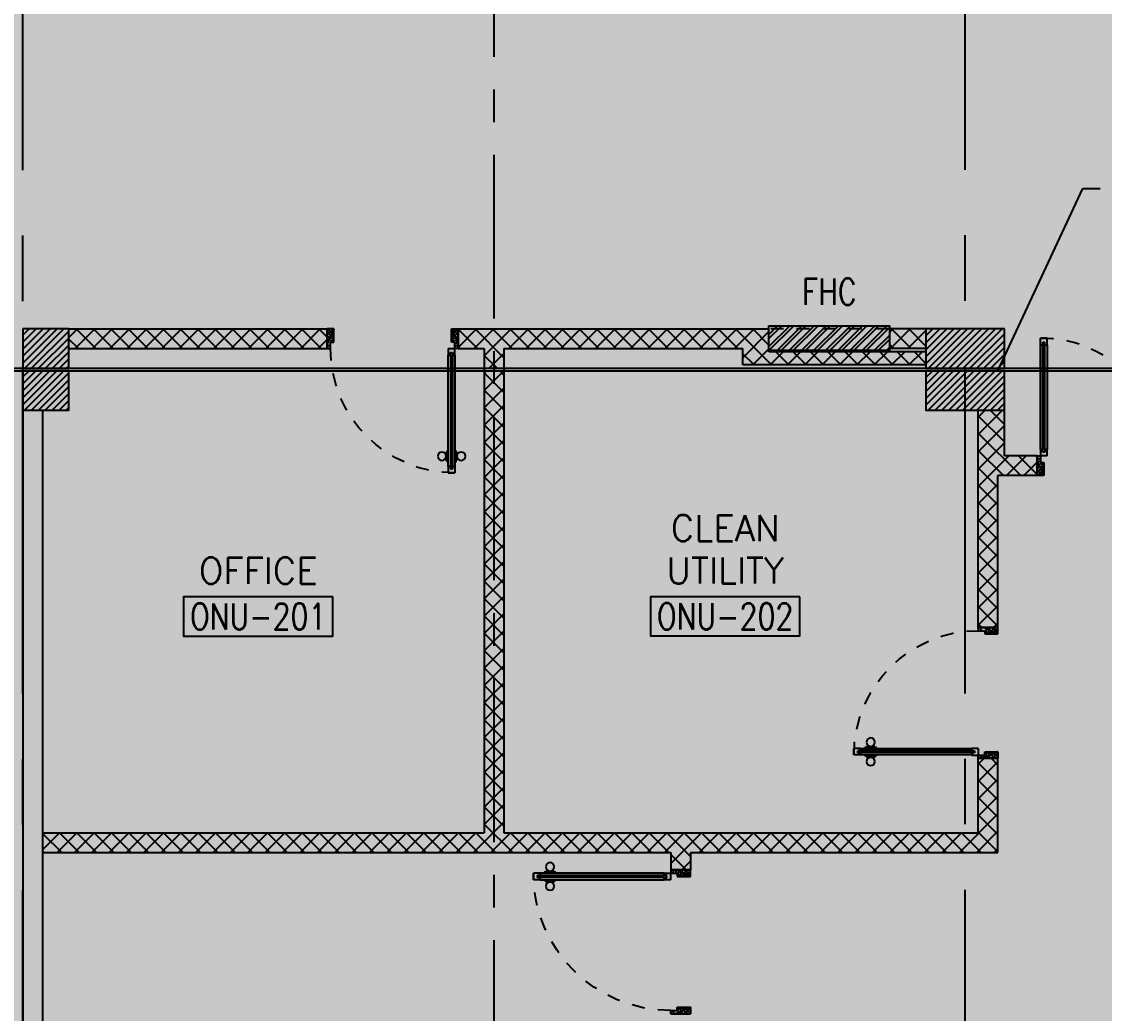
# Model space of a CAD drawing. Extents: x 88808.2 to 88899.2, y 39921.6 to 40001.1.
# Drawn here: x 88860.76 to 88869.03, y 39951.17 to 39958.75 of the extents above; entities that cross this region are included whole.
import ezdxf
from ezdxf.enums import TextEntityAlignment as Align

# ---------------------------------------------------------------- set-up
doc = ezdxf.new("R2010")
doc.units = 0
doc.header["$MEASUREMENT"] = 0
for name, pattern in [('CENTER', [2, 1.25, -0.25, 0.25, -0.25]), ('CENTERX2', [4, 2.5, -0.5, 0.5, -0.5]), ('HIDDEN', [0.375, 0.25, -0.125])]:
    doc.linetypes.add(name, pattern=pattern)
for name, color, linetype in [('AXES', 11, 'CENTERX2'), ('AXES1', 11, 'CENTER'), ('COL', 2, 'CONTINUOUS'), ('DOOR', 7, 'CONTINUOUS'), ('EJ', 9, 'CONTINUOUS'), ('FHC', 4, 'CONTINUOUS'), ('HAT', 8, 'CONTINUOUS'), ('RM-BOX', 4, 'CONTINUOUS'), ('RM-NAME', 2, 'CONTINUOUS'), ('RM-NO', 2, 'CONTINUOUS'), ('WALL', 2, 'CONTINUOUS'), ('WallType', 11, 'CONTINUOUS'), ('WallType2', 3, 'CONTINUOUS')]:
    doc.layers.add(name, color=color, linetype=linetype)
doc.styles.add('ROMANS', font='ROMANS.shx', dxfattribs={"width": 0.6})
doc.dimstyles.new('DIM-OUT', dxfattribs={"dimscale": 0, "dimtxt": 0.24, "dimasz": 0.08, "dimexe": 0.02, "dimexo": 0.02, "dimgap": 0.05, "dimtad": 1, "dimdec": 0, "dimlfac": 1000, "dimzin": 0, "dimdsep": 46, "dimtxsty": 'ROMANS', "dimblk1": 'ARCHTICK', "dimblk2": 'ARCHTICK', "dimsah": 1, "dimcen": 0.01, "dimdle": 0.08, "dimclrd": 4, "dimclre": 4, "dimclrt": 2, "dimadec": 0, "dimazin": 0, "dimtp": 2, "dimtm": 2, "dimtfac": 0.114286, "dimtdec": 0, "dimtix": 1, "dimtmove": 2, "dimatfit": 3, "dimldrblk": 'ARCHTICK', "dimfxl": 0, "dimtolj": 1, "dimtzin": 0, "dimarcsym": 0})

# ---------------------------------------------------------------- blocks, each defined once
blk = doc.blocks.new('D1000')
at = {"layer": 'DOOR', "color": 7, "linetype": 'ByBlock'}
for p, q in [((0, 0), (-150, 0)), ((-150, 0), (-150, -25)), ((-150, 0), (0, 0)), ((0, -50), (-113.7, 0)), ((0, -50), (-40.1, 0)), ((0, -50), (0, 0)), ((-1050, -25.2), (-1100, -25.2)), ((-1100, -75.2), (-1100, -25.2)), ((-1100, -25.2), (-1100, -75.2)), ((-1050, -75.2), (-1100, -75.2)), ((-1050, -42.2), (-1070, -42.2)), ((-1070, -42.2), (-1070, -58.2)), ((-1050, -58.2), (-1070, -58.2)), ((-1050, -25.2), (-1050, -42.2)), ((-1050, -58.2), (-1050, -75.2)), ((-927.6, -18), (-1017.6, -18)), ((-1017.6, -25.2), (-1017.6, -18)), ((-1017.6, -75.2), (-1017.6, -82.4)), ((-927.6, -82.4), (-1017.6, -82.4)), ((-1005, -9), (-940.2, -9)), ((-1005, -18), (-1005, -9)), ((-1005, -18), (-940.2, -18)), ((-1005, -82.4), (-940.2, -82.4)), ((-1005, -82.4), (-1005, -91.4)), ((-940.2, -18), (-940.2, -9)), ((-940.2, -82.4), (-940.2, -91.4)), ((-927.6, -25.2), (-927.6, -18)), ((-927.6, -75.2), (-927.6, -82.4)), ((-200, -42), (-200, -25)), ((-200, -25), (-150, -25)), ((-180, -42), (-200, -42)), ((-200, -75), (-200, -58)), ((-200, -58), (-180, -58)), ((-150, -75), (-200, -75)), ((-180, -58), (-180, -42)), ((-150, -75), (-150, -25)), ((-150, -25), (-100, -25)), ((-100, -25), (-100, -50)), ((0, -50), (-100, -36.6)), ((-100, -50), (0, -50)), ((-1005, -91.4), (-940.2, -91.4)), ((-150, -975), (-100, -975)), ((-150, -1000), (-150, -975)), ((0, -950), (-113.7, -1000)), ((-100, -975), (-100, -950)), ((0, -950), (-100, -963.4)), ((-100, -950), (0, -950)), ((0, -950), (-40.1, -1000)), ((0, -950), (0, -1000)), ((-150, -1000), (0, -1000)), ((0, -1000), (-150, -1000))]:
    blk.add_line(p, q, dxfattribs=at)
at = {"layer": 'DOOR', "linetype": 'ByBlock'}
for p, q in [((-200, -25), (-1050, -25.2)), ((-200, -42), (-1050, -42.2)), ((-200, -58), (-1050, -58.2)), ((-1050, -75.2), (-200, -75))]:
    blk.add_line(p, q, dxfattribs=at)
at = {"layer": 'DOOR', "color": 7, "linetype": 'ByBlock'}
for centre in [(-972.6, 23.4), (-972.6, -123.7)]:
    blk.add_circle(centre, 32.4, dxfattribs=at)
for centre, radius, start, end in [((0, -50), 134.4, 158.15985, 169.28002), ((0, -50), 74.4, 137.77643, 180), ((0, -50), 54.4, 113.20738, 180), ((0, -50), 154.4, 161.10529, 166.28577), ((0, -50), 114.4, 154.08384, 167.37743), ((0, -50), 94.4, 148.01819, 180), ((0, -50), 34.4, 90, 180), ((0, -50), 14.4, 90, 180), ((0, -950), 154.4, 193.71423, 198.89471), ((0, -950), 134.4, 190.71998, 201.84015), ((0, -950), 94.4, 180, 211.98181), ((0, -950), 74.4, 180, 222.22357), ((0, -950), 54.4, 180, 246.79262), ((0, -950), 34.4, 180, 270), ((0, -950), 14.4, 180, 270)]:
    blk.add_arc(centre, radius, start, end, dxfattribs=at)
at = {"layer": 'DOOR', "linetype": 'HIDDEN', "ltscale": 0.5}
blk.add_arc((-149.4, -24.5), 950.5, 180.04344, 269.96673, dxfattribs=at)
blk = doc.blocks.new('A$C272A55A0')
at = {"layer": 'DOOR', "color": 0, "linetype": 'ByBlock'}
for p, q in [((0, 900.4), (0, 1050.4)), ((50, 1050.4), (0, 1050.4)), ((50, 950.4), (50, 1050.4)), ((1750, 950.4), (1750, 1050.4)), ((1750, 1050.4), (1800, 1050.4)), ((1800, 1050.4), (1800, 900.4)), ((25, 950.4), (50, 950.4)), ((25, 900.4), (25, 950.4)), ((1775, 950.4), (1750, 950.4)), ((1775, 900.4), (1775, 950.4)), ((0, 900.4), (25, 900.4)), ((75, 900.4), (25, 900.4)), ((25, 850.4), (25, 900.4)), ((42, 850.4), (25, 850.4)), ((58, 870.4), (42, 870.4)), ((42, 870.4), (42, 850.4)), ((58, 850.4), (58, 870.4)), ((75, 850.4), (58, 850.4)), ((75, 900.4), (75, 850.4)), ((1725, 900.4), (1775, 900.4)), ((1725, 900.4), (1725, 850.4)), ((1725, 850.4), (1742, 850.4)), ((1742, 870.4), (1758, 870.4)), ((1742, 850.4), (1742, 870.4)), ((1758, 870.4), (1758, 850.4)), ((1758, 850.4), (1775, 850.4)), ((1800, 900.4), (1775, 900.4)), ((1775, 850.4), (1775, 900.4)), ((1725, 172.7), (1717.8, 172.7)), ((1717.8, 172.7), (1717.8, 82.7)), ((1775, 172.7), (1782.2, 172.7)), ((1782.2, 172.7), (1782.2, 82.7)), ((1717.8, 160.1), (1708.8, 160.1)), ((1708.8, 95.3), (1708.8, 160.1)), ((1717.8, 95.3), (1708.8, 95.3)), ((1717.8, 95.3), (1717.8, 160.1)), ((1782.2, 160.1), (1791.2, 160.1)), ((1782.2, 95.3), (1782.2, 160.1)), ((1782.2, 95.3), (1791.2, 95.3)), ((1791.2, 95.3), (1791.2, 160.1)), ((25, 50.4), (42, 50.4)), ((25, 50.4), (25, 0.4)), ((25, 0.4), (75, 0.4)), ((75, 0.4), (25, 0.4)), ((42, 50.4), (42, 30.4)), ((42, 30.4), (58, 30.4)), ((58, 50.4), (75, 50.4)), ((58, 50.4), (58, 30.4)), ((75, 50.4), (75, 0.4)), ((1725, 82.7), (1717.8, 82.7)), ((1742, 50.4), (1725, 50.4)), ((1725, 50.4), (1725, 0.4)), ((1775, 0.4), (1725, 0.4)), ((1725, 0.4), (1775, 0.4)), ((1742, 50.4), (1742, 30.4)), ((1758, 30.4), (1742, 30.4)), ((1775, 50.4), (1758, 50.4)), ((1758, 50.4), (1758, 30.4)), ((1775, 82.7), (1782.2, 82.7)), ((1775, 50.4), (1775, 0.4))]:
    blk.add_line(p, q, dxfattribs=at)
at = {"layer": 'DOOR', "color": 9, "linetype": 'ByBlock'}
for p, q in [((50, 1050.4), (0, 1010.2)), ((50, 1050.4), (0, 936.6)), ((50, 1050.4), (36.6, 950.4)), ((1750, 1050.4), (1800, 1010.2)), ((1750, 1050.4), (1800, 936.6)), ((1750, 1050.4), (1763.4, 950.4))]:
    blk.add_line(p, q, dxfattribs=at)
at = {"layer": 'DOOR', "linetype": 'ByBlock'}
for p, q in [((25, 850.4), (25, 50.4)), ((42, 850.4), (42, 50.4)), ((58, 850.4), (58, 50.4)), ((75, 50.4), (75, 850.4)), ((1725, 50.4), (1725, 850.4)), ((1742, 850.4), (1742, 50.4)), ((1758, 850.4), (1758, 50.4)), ((1775, 850.4), (1775, 50.4))]:
    blk.add_line(p, q, dxfattribs=at)
at = {"layer": 'DOOR', "color": 0, "linetype": 'ByBlock'}
for centre in [(1676.5, 127.7), (1823.5, 127.7)]:
    blk.add_circle(centre, 32.4, dxfattribs=at)
at = {"layer": 'DOOR', "color": 9, "linetype": 'ByBlock'}
for centre, radius, start, end in [((50, 1050.4), 54.4, 203.20738, 270), ((50, 1050.4), 74.4, 227.77643, 270), ((50, 1050.4), 34.4, 180, 270), ((50, 1050.4), 14.4, 180, 270), ((1750, 1050.4), 14.4, 270, 0), ((1750, 1050.4), 34.4, 270, 0), ((1750, 1050.4), 54.4, 270, 336.79262), ((1750, 1050.4), 74.4, 270, 312.22357), ((50, 1050.4), 94.4, 238.01819, 270), ((50, 1050.4), 114.4, 244.08384, 257.37743), ((50, 1050.4), 134.4, 248.15985, 259.28002), ((1750, 1050.4), 94.4, 270, 301.98181), ((1750, 1050.4), 114.4, 282.62257, 295.91616), ((1750, 1050.4), 134.4, 280.71998, 291.84015), ((50, 1050.4), 154.4, 251.10529, 256.28577), ((1750, 1050.4), 154.4, 283.71423, 288.89471)]:
    blk.add_arc(centre, radius, start, end, dxfattribs=at)
at = {"layer": 'DOOR', "linetype": 'HIDDEN', "ltscale": 0.5}
for centre, start, end in [((50, 851.4), 268.31738, 3.29648), ((1750, 851.4), 176.70352, 271.68262)]:
    blk.add_arc(centre, 851.4, start, end, dxfattribs=at)
at = {"layer": 'WALL', "linetype": 'ByBlock'}
blk.add_line((1800, 900.4), (1800, 1050.4), dxfattribs=at)
blk = doc.blocks.new('DOOR-110')
at = {"layer": 'DOOR', "color": 0, "linetype": 'ByBlock'}
for p, q in [((0, 1050), (0, 1100)), ((150, 1100), (0, 1100)), ((150, 1100), (150, 1075)), ((1027.6, 1075), (1027.6, 1082.2)), ((1027.6, 1082.2), (1117.6, 1082.2)), ((1040.2, 1082.2), (1040.2, 1091.2)), ((1105, 1091.2), (1040.2, 1091.2)), ((1105, 1082.2), (1040.2, 1082.2)), ((1105, 1082.2), (1105, 1091.2)), ((1117.6, 1075), (1117.6, 1082.2)), ((100, 1050), (0, 1050)), ((100, 1075), (100, 1050)), ((150, 1075), (100, 1075)), ((150, 1025), (150, 1075)), ((200, 1075), (150, 1075)), ((150, 1025), (200, 1025)), ((180, 1042), (180, 1058)), ((180, 1058), (200, 1058)), ((200, 1042), (180, 1042)), ((200, 1058), (200, 1075)), ((200, 1025), (200, 1042)), ((1027.6, 1025), (1027.6, 1017.8)), ((1027.6, 1017.8), (1117.6, 1017.8)), ((1040.2, 1017.8), (1040.2, 1008.8)), ((1105, 1017.8), (1040.2, 1017.8)), ((1105, 1008.8), (1040.2, 1008.8)), ((1105, 1017.8), (1105, 1008.8)), ((1117.6, 1025), (1117.6, 1017.8)), ((1150, 1075), (1150, 1058)), ((1150, 1075), (1200, 1075)), ((1150, 1058), (1170, 1058)), ((1150, 1042), (1150, 1025)), ((1150, 1042), (1170, 1042)), ((1150, 1025), (1200, 1025)), ((1170, 1058), (1170, 1042)), ((1200, 1075), (1200, 1025)), ((1200, 1025), (1200, 1075)), ((100, 50), (0, 50)), ((0, 50), (0, 0)), ((0, 0), (150, 0)), ((150, 0), (0, 0)), ((100, 25), (100, 50)), ((150, 25), (100, 25)), ((150, 0), (150, 25))]:
    blk.add_line(p, q, dxfattribs=at)
at = {"layer": 'DOOR', "linetype": 'ByBlock'}
for p, q in [((0, 1100), (150, 1100)), ((200, 1075), (1150, 1075)), ((200, 1058), (1150, 1058)), ((200, 1042), (1150, 1042)), ((1150, 1025), (200, 1025))]:
    blk.add_line(p, q, dxfattribs=at)
at = {"layer": 'DOOR', "color": 9, "linetype": 'ByBlock'}
for p, q in [((0, 1050), (40.1, 1100)), ((0, 1050), (113.7, 1100)), ((0, 1050), (100, 1063.4)), ((0, 50), (40.1, 0)), ((0, 50), (113.7, 0)), ((0, 50), (100, 36.6))]:
    blk.add_line(p, q, dxfattribs=at)
at = {"layer": 'DOOR', "color": 0, "linetype": 'ByBlock'}
for centre in [(1072.6, 1123.5), (1072.6, 976.5)]:
    blk.add_circle(centre, 32.4, dxfattribs=at)
at = {"layer": 'DOOR', "color": 9, "linetype": 'ByBlock'}
for centre, radius, start, end in [((0, 1050), 34.4, 0, 90), ((0, 1050), 54.4, 0, 66.79262), ((0, 1050), 74.4, 0, 42.22357), ((0, 1050), 94.4, 0, 31.98181), ((0, 1050), 114.4, 12.62257, 25.91616), ((0, 1050), 134.4, 10.71998, 21.84015), ((0, 1050), 154.4, 13.71423, 18.89471), ((0, 1050), 14.4, 0, 90), ((0, 50), 14.4, 270, 0), ((0, 50), 34.4, 270, 0), ((0, 50), 54.4, 293.20738, 0), ((0, 50), 74.4, 317.77643, 0), ((0, 50), 94.4, 328.01819, 0), ((0, 50), 134.4, 338.15985, 349.28002), ((0, 50), 154.4, 341.10529, 346.28577)]:
    blk.add_arc(centre, radius, start, end, dxfattribs=at)
at = {"layer": 'DOOR', "linetype": 'HIDDEN', "ltscale": 0.5}
blk.add_arc((150, 1075), 1050, 270, 0, dxfattribs=at)
at = {"layer": 'WALL', "linetype": 'ByBlock'}
for p, q in [((0, 1100), (150, 1100)), ((0, 0), (150, 0))]:
    blk.add_line(p, q, dxfattribs=at)
blk = doc.blocks.new('C5')
at = {"layer": 'HAT', "linetype": 'ByBlock'}
h = blk.add_hatch(dxfattribs=at)
h.set_pattern_fill('ANSI31', color=256, scale=300, style=0)
h.set_pattern_definition([(45, (-223356.182, -51411.005), (-26.516504, 26.516504), [])])
h.paths.add_polyline_path([(300, 300), (0, 300), (0, 0), (300, 0)])
h.paths.add_polyline_path([(600, 300), (300, 300), (300, 0), (600, 0)])
at = {"layer": 'COL'}
blk.add_lwpolyline([(600, 300), (0, 300), (0, 0), (600, 0)], close=True, dxfattribs=at)
blk = doc.blocks.new('C7')
at = {"layer": 'HAT'}
h = blk.add_hatch(dxfattribs=at)
h.set_pattern_fill('ANSI31', color=256, scale=300, style=0)
h.set_pattern_definition([(45, (-248876.182, -51411.005), (-26.5165043, 26.5165043), [])])
h.paths.add_polyline_path([(350, 300), (250, 300), (0, 300), (0, 0), (350, 0)])
at = {"layer": 'COL'}
blk.add_lwpolyline([(0, 300), (0, 0), (350, 0), (350, 300)], close=True, dxfattribs=at)
blk = doc.blocks.new('RM1')
at = {"layer": 'RM-BOX'}
blk.add_lwpolyline([(569.9, -200), (-569.9, -200), (-569.9, -500), (569.9, -500)], close=True, dxfattribs=at)
at = {"layer": 'RM-NAME', "style": 'ROMANS'}
for tag, p in [('ROOMNAME1', (0, 323.8)), ('ROOMNAME2', (0, 0))]:
    blk.add_attdef(tag, text='', height=200, dxfattribs=at).set_placement(p, align=Align.MIDDLE)
at = {"layer": 'RM-NO', "style": 'ROMANS', "width": 0.8}
blk.add_attdef('ROOMNO', text='', height=200, dxfattribs=at).set_placement((0, -350), align=Align.MIDDLE)

msp = doc.modelspace()

# ---------------------------------------------------------------- hatches: boundary and pattern name
at = {"layer": 'FHC', "linetype": 'ByBlock', "ltscale": 0.3}
h = msp.add_hatch(dxfattribs=at)
h.set_pattern_fill('ANSI32', color=11, scale=0.175, style=0)
h.set_pattern_definition([(45, (88634.274076, 39925.18356), (-0.046403883, 0.046403883), []), (45, (88634.30501, 39925.18356), (-0.046403883, 0.046403883), [])])
h.paths.add_polyline_path([(88867.3903, 39956.2346), (88867.3903, 39956.4246), (88866.4703, 39956.4246), (88866.4703, 39956.2346)])
h.paths.add_polyline_path([(88866.2576, 39955.8134), (88866.2576, 39956.2343), (88866.5201, 39956.2343), (88866.5201, 39955.8134)], flags=9)
at = {"layer": 'WallType', "linetype": 'Continuous'}
h = msp.add_hatch(dxfattribs=at)
h.set_pattern_fill('ANSI37', color=256, scale=0.75, style=0)
h.paths.add_polyline_path([(88864.3703, 39956.0796), (88864.2953, 39956.0796), (88864.2953, 39952.5496), (88860.9203, 39952.5496), (88860.9203, 39952.3996), (88864.3703, 39952.3996)])
h.paths.add_polyline_path([(88867.9703, 39952.5496), (88864.4453, 39952.5496), (88864.4453, 39956.0796), (88864.3703, 39956.0796), (88864.3703, 39952.3996), (88865.7203, 39952.3996), (88865.7203, 39952.2671), (88865.8703, 39952.2671), (88865.8703, 39952.3996), (88867.9703, 39952.3996)])
h.paths.add_polyline_path([(88868.2203, 39953.1196), (88868.0703, 39953.1196), (88868.0703, 39952.5496), (88867.9703, 39952.5496), (88867.9703, 39952.3996), (88868.2203, 39952.3996)])
h.paths.add_polyline_path([(88868.2203, 39955.2796), (88868.5203, 39955.2796), (88868.5203, 39955.4296), (88868.2703, 39955.4296), (88868.2703, 39955.7796), (88868.0703, 39955.7796), (88868.0703, 39954.1196), (88868.2203, 39954.1196)])
h.paths.add_polyline_path([(88866.4703, 39956.3996), (88864.3703, 39956.3996), (88864.3703, 39956.0996), (88864.4453, 39956.0996), (88864.4453, 39956.2496), (88866.2703, 39956.2496), (88866.2703, 39956.1246), (88867.6703, 39956.1246), (88867.6703, 39956.2246), (88866.4703, 39956.2246)])
h.paths.add_polyline_path([(88867.6703, 39956.3996), (88867.3903, 39956.3996), (88867.3903, 39956.2496), (88867.6703, 39956.2496)])
h.paths.add_polyline_path([(88863.0953, 39956.3996), (88861.1203, 39956.3996), (88861.1203, 39956.2496), (88863.0953, 39956.2496)])
h.paths.add_polyline_path([(88864.3703, 39956.3996), (88864.0953, 39956.3996), (88864.0953, 39956.2496), (88864.2953, 39956.2496), (88864.2953, 39956.0996), (88864.3703, 39956.0996)])
at = {"layer": 'WallType2', "linetype": 'Continuous'}
h = msp.add_hatch(dxfattribs=at)
h.set_pattern_fill('HONEY', color=256, scale=0.4, style=0)
h.set_pattern_definition([(7e-15, (0, 3e-11), (0.075, 0.04330127), [0.05, -0.1]), (120, (0, 3e-11), (-0.074999999836, 0.043301270284), [0.05, -0.1]), (60, (0, 3e-11), (1.64e-10, 0.086602540284), [-0.1, 0.05])])
h.paths.add_polyline_path([(88860.9203, 39955.7796), (88860.7703, 39955.7796), (88860.7703, 39950.4296), (88860.9203, 39950.4296), (88860.9203, 39952.3996)])

# ---------------------------------------------------------------- linework, layer by layer
at = {"layer": 'AXES'}
for p, q in [((88867.9703, 39921.6153), (88867.9703, 40000.4279)), ((88860.7703, 39921.6132), (88860.7703, 40000.0759)), ((88809.2803, 39956.0996), (88876.9703, 39956.0996)), ((88809.2803, 39956.0796), (88876.9703, 39956.0796))]:
    msp.add_line(p, q, dxfattribs=at)
at = {"layer": 'AXES1'}
msp.add_line((88864.3703, 39928.4796), (88864.3703, 39987.2996), dxfattribs=at)
at = {"layer": 'EJ', "color": 8}
for p, q in [((88818.4803, 39956.0996), (88893.7957, 39956.0996)), ((88818.4803, 39956.0796), (88893.7957, 39956.0796))]:
    msp.add_line(p, q, dxfattribs=at)
at = {"layer": 'FHC', "color": 250, "linetype": 'HIDDEN', "ltscale": 0.25}
msp.add_line((88867.3806, 39956.3996), (88866.4859, 39956.3996), dxfattribs=at)
at = {"layer": 'FHC', "linetype": 'ByBlock', "ltscale": 0.3}
msp.add_lwpolyline([(88866.4703, 39956.4246), (88867.3903, 39956.4246), (88867.3903, 39956.2346), (88866.4703, 39956.2346)], close=True, dxfattribs=at)
at = {"layer": 'WALL'}
for p, q in [((88861.1203, 39956.3996), (88863.0953, 39956.3996)), ((88863.0953, 39956.3996), (88863.0953, 39956.2496)), ((88864.0953, 39956.3996), (88864.0953, 39956.2496)), ((88864.0953, 39956.3996), (88866.4703, 39956.3996)), ((88861.1203, 39956.2496), (88863.0953, 39956.2496)), ((88864.0953, 39956.2496), (88864.2953, 39956.2496)), ((88864.2953, 39956.2496), (88864.2953, 39952.5496)), ((88864.4453, 39956.2496), (88866.2703, 39956.2496)), ((88864.4453, 39956.2496), (88864.4453, 39952.5496)), ((88860.7703, 39955.7796), (88860.7703, 39950.4296)), ((88860.9203, 39955.7796), (88860.9203, 39952.3996)), ((88868.0703, 39954.1196), (88868.0703, 39955.7796)), ((88868.2703, 39955.4296), (88868.2703, 39955.7796)), ((88868.5203, 39955.4296), (88868.2703, 39955.4296)), ((88868.5203, 39955.2796), (88868.5203, 39955.4296)), ((88868.2203, 39954.1196), (88868.2203, 39955.2796)), ((88868.5203, 39955.2796), (88868.2203, 39955.2796)), ((88868.0703, 39954.1196), (88868.2203, 39954.1196)), ((88868.0703, 39952.5496), (88868.0703, 39953.1196)), ((88868.0703, 39953.1196), (88868.2203, 39953.1196)), ((88868.2203, 39952.3996), (88868.2203, 39953.1196)), ((88860.9203, 39952.5496), (88864.2953, 39952.5496)), ((88864.4453, 39952.5496), (88868.0703, 39952.5496)), ((88860.9203, 39952.3996), (88865.7203, 39952.3996)), ((88860.9203, 39952.3996), (88860.9203, 39950.4296)), ((88865.8703, 39952.3996), (88868.2203, 39952.3996)), ((88865.7203, 39952.2671), (88865.8703, 39952.2671))]:
    msp.add_line(p, q, dxfattribs=at)
at = {"layer": 'WALL', "linetype": 'ByBlock'}
for p, q in [((88866.4703, 39956.2246), (88866.4703, 39956.3996)), ((88867.6703, 39956.3996), (88867.3903, 39956.3996)), ((88866.2703, 39956.1246), (88866.2703, 39956.2496)), ((88867.6703, 39956.2496), (88867.3903, 39956.2496)), ((88867.6703, 39956.2246), (88866.4703, 39956.2246)), ((88867.6703, 39956.1246), (88866.2703, 39956.1246)), ((88865.7203, 39952.3996), (88865.7203, 39952.2671)), ((88865.8703, 39952.3996), (88865.8703, 39952.2671))]:
    msp.add_line(p, q, dxfattribs=at)

# ---------------------------------------------------------------- block references
at = {"layer": 'COL', "xscale": 0.001000000003841706, "yscale": 0.000999999996565748, "zscale": 0.001}
for name, p in [('C7', (88860.7703, 39956.0996)), ('C5', (88867.6703, 39956.0996)), ('C7', (88860.7703, 39955.7796)), ('C5', (88867.6703, 39955.7796))]:
    msp.add_blockref(name, p, dxfattribs=at)
at = {"layer": 'DOOR', "color": 0, "linetype": 'Continuous', "yscale": 0.000999999996565748, "zscale": 0.001}
for p, xscale, rotation in [((88864.0953, 39956.3996), -0.000999999996565748, 270), ((88868.2203, 39953.1196), -0.001000000003841706, 180)]:
    msp.add_blockref('D1000', p, dxfattribs=dict(at, xscale=xscale, rotation=rotation))
at = {"layer": 'DOOR', "color": 0, "linetype": 'ByBlock', "xscale": -0.001000000003841706, "yscale": 0.000999999996565748, "zscale": 0.001, "rotation": 180}
msp.add_blockref('A$C272A55A0', (88868.5203, 39956.3299), dxfattribs=at)
at = {"layer": 'DOOR', "color": 0, "linetype": 'Continuous', "xscale": -0.001000000003841706, "yscale": 0.000999999996565748, "zscale": 0.001}
msp.add_blockref('DOOR-110', (88865.8703, 39951.1671), dxfattribs=at)
at = {"layer": 'RM-NO', "xscale": 0.001000000003841706, "yscale": 0.000999999996565748, "zscale": 0.001}
for p, values in [((88866.1357, 39954.5541), {'ROOMNO': 'ONU-202', 'ROOMNAME2': 'UTILITY', 'ROOMNAME1': 'CLEAN'}), ((88862.5676, 39954.5533), {'ROOMNO': 'ONU-201', 'ROOMNAME2': 'OFFICE'})]:
    msp.add_blockref('RM1', p, dxfattribs=at).add_auto_attribs(values)

# ---------------------------------------------------------------- texts
at = {"layer": 'FHC', "style": 'ROMANS', "width": 0.8}
msp.add_text('FHC', height=0.2, dxfattribs=at).set_placement((88866.7224, 39956.5846))

# ---------------------------------------------------------------- leaders
at = {"layer": 'EJ'}
msp.add_leader([(88868.2203, 39956.0796), (88868.8678, 39957.4727), (88869.001, 39957.4727)], dimstyle='DIM-OUT', override={"dimscale": 1, "dimasz": 150, "dimgap": 77}, dxfattribs=at)

doc.saveas('drawing.dxf')
